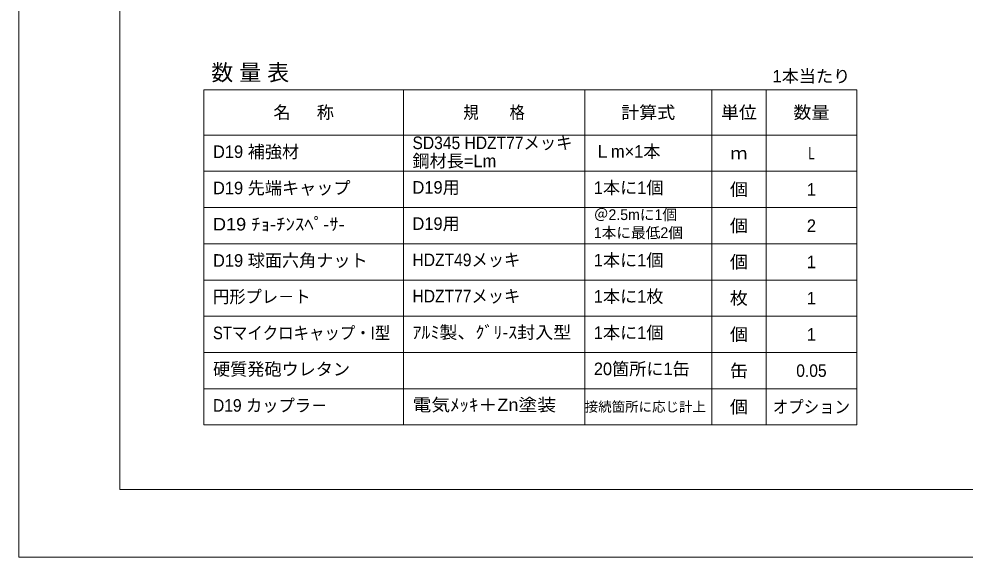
# Model space of a CAD drawing. Units: millimetres at full size, sheet at 1:2; details may follow other scales. Extents: x 1970 to 3652, y 1102 to 2290.
# Drawn here: x 1970 to 2492, y 1102 to 1399 of the extents above; entities that cross this region are included whole.
import ezdxf
from ezdxf.enums import TextEntityAlignment as Align

# ---------------------------------------------------------------- set-up
doc = ezdxf.new("R2010")
doc.units = ezdxf.units.MM
doc.header["$LTSCALE"] = 2
for name, color, linetype, lineweight in [('7 枠・タイトル', 7, 'Continuous', 13), ('8 数量表', 7, 'Continuous', 13), ('Defpoints_2', 7, 'Continuous', 13)]:
    doc.layers.add(name, color=color, linetype=linetype, lineweight=lineweight)
doc.styles.add('ＭＳ Ｐゴシック', font='')
doc.styles.get('ＭＳ Ｐゴシック').set_extended_font_data('MS PGothic')

msp = doc.modelspace()

# ---------------------------------------------------------------- linework, layer by layer
at = {"layer": '7 枠・タイトル'}
for p, q in [((2025.479, 1139.719), (2025.479, 2253.272)), ((3596.176, 1139.719), (2025.479, 1139.719))]:
    msp.add_line(p, q, dxfattribs=at)
at = {"layer": '8 数量表'}
for p, q in [((2071.842, 1360.402), (2071.842, 1175.402)), ((2071.842, 1360.402), (2431.842, 1360.402)), ((2181.842, 1360.402), (2181.842, 1175.402)), ((2281.842, 1360.402), (2281.842, 1175.402)), ((2351.842, 1360.402), (2351.842, 1175.402)), ((2381.842, 1360.402), (2381.842, 1175.402)), ((2431.842, 1360.402), (2431.842, 1175.402)), ((2071.842, 1335.402), (2431.842, 1335.402)), ((2071.842, 1315.402), (2431.842, 1315.402)), ((2071.842, 1295.402), (2431.842, 1295.402)), ((2071.842, 1275.402), (2431.842, 1275.402)), ((2071.842, 1255.402), (2431.842, 1255.402)), ((2071.842, 1235.402), (2431.842, 1235.402)), ((2071.842, 1215.402), (2431.842, 1215.402)), ((2071.842, 1215.402), (2431.842, 1215.402)), ((2071.842, 1195.402), (2431.842, 1195.402)), ((2071.842, 1195.402), (2431.842, 1195.402)), ((2071.842, 1175.402), (2431.842, 1175.402))]:
    msp.add_line(p, q, dxfattribs=at)
at = {"layer": 'Defpoints_2'}
msp.add_lwpolyline([(1969.828, 1102.495), (3651.828, 1102.495), (3651.828, 2290.495), (1969.828, 2290.495)], close=True, dxfattribs=at)

# ---------------------------------------------------------------- texts
at = {"layer": '8 数量表', "style": 'ＭＳ Ｐゴシック'}
for s, height, p in [('数 量 表', 8.908, (2075.914, 1362.769)), ('D19 補強材', 6.928, (2076.842, 1320.66)), ('Ｌm×1本', 6.928, (2286.842, 1320.822)), ('鋼材長=Lm', 6.928, (2186.842, 1315.573)), ('D19 先端キャップ', 6.928, (2076.842, 1300.66)), ('D19用', 6.928, (2186.842, 1300.982)), ('1本に1個', 6.928, (2286.842, 1300.822)), ('＠2.5mに1個', 5.938, (2286.842, 1286.708)), ('D19用', 6.928, (2186.842, 1280.982)), ('1本に最低2個', 5.938, (2286.842, 1276.763)), ('D19 球面六角ナット', 6.928, (2076.842, 1260.66)), ('1本に1個', 6.928, (2286.842, 1260.822)), ('1本に1枚', 6.928, (2286.842, 1240.822)), ('1本に1個', 6.928, (2286.842, 1220.822)), ('硬質発砲ウレタン', 6.928, (2076.842, 1200.66)), ('20箇所に1缶', 6.928, (2286.842, 1200.822)), ('接続箇所に応じ計上', 5.444, (2281.842, 1181.106))]:
    msp.add_text(s, height=height, dxfattribs=at).set_placement(p, align=Align.BOTTOM_LEFT)
for s, p in [('1本当たり', (2406.842, 1367.902)), ('名\u3000  称', (2126.842, 1347.902)), ('ｍ', (2366.842, 1325.402)), ('1', (2406.842, 1305.402)), ('2', (2406.842, 1285.402)), ('1', (2406.842, 1265.402)), ('1', (2406.842, 1245.402)), ('1', (2406.842, 1225.402))]:
    msp.add_text(s, height=6.928, dxfattribs=at).set_placement(p, align=Align.MIDDLE_CENTER)
for s, width, p in [('規\u3000\u3000格', 0.9, (2231.842, 1347.902)), ('計算式', 1.05, (2316.842, 1347.902)), ('単位', 1.05, (2366.842, 1347.902)), ('数量', 1.05, (2406.842, 1347.902)), ('Ｌ', 0.65, (2406.842, 1325.402)), ('個', 1.05, (2366.842, 1305.402)), ('個', 1.05, (2366.842, 1285.402)), ('個', 1.05, (2366.842, 1265.402)), ('枚', 1.05, (2366.842, 1245.402)), ('個', 1.05, (2366.842, 1225.402)), ('缶', 1.05, (2366.842, 1205.402)), ('0.05', 0.95, (2406.842, 1205.402)), ('個', 1.05, (2366.842, 1185.402)), ('オプション', 0.9, (2406.842, 1185.402))]:
    msp.add_text(s, height=6.928, dxfattribs=dict(at, width=width)).set_placement(p, align=Align.MIDDLE_CENTER)
for s, width, p in [('SD345 HDZT77メッキ', 0.95, (2186.842, 1325.573)), ('D19 ﾁｮ-ﾁﾝｽﾍﾟ-ｻ-', 1.1, (2076.842, 1280.66)), ('HDZT49メッキ', 0.95, (2186.842, 1260.982)), ('円形プレ－ト', 0.95, (2076.842, 1240.66)), ('HDZT77メッキ', 0.95, (2186.842, 1240.982)), ('STマイクロキャップ・I型', 0.9, (2076.842, 1220.66)), ('ｱﾙﾐ製、ｸﾞﾘ-ｽ封入型', 1.05, (2186.842, 1220.982)), ('D19 カップラ－', 0.95, (2076.842, 1180.66)), ('電気ﾒｯｷ＋Zn塗装', 1.1, (2186.842, 1180.982))]:
    msp.add_text(s, height=6.928, dxfattribs=dict(at, width=width)).set_placement(p, align=Align.BOTTOM_LEFT)

doc.saveas('drawing.dxf')
